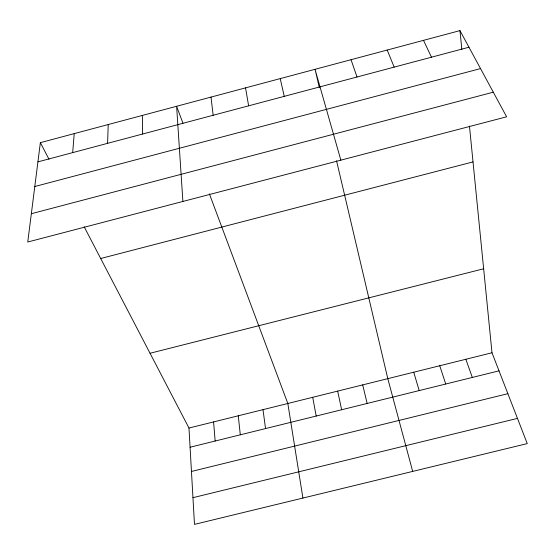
<?xml version="1.0" encoding="UTF-8"?>
<svg xmlns="http://www.w3.org/2000/svg" width="555" height="555" viewBox="0 0 555 555"><rect width="100%" height="100%" fill="white"/><g stroke="black" fill="none" stroke-linecap="round" stroke-linejoin="round"><path stroke-width="0.83" d="M107.594 143.343L108.218 124.549M72.684 152.625L74.224 133.623M40.362 142.663L27.75 242.022L506.625 116.807L459.963 30.615L40.362 142.663L48.993 159.243M37.92 161.866L468.961 47.23M34.792 186.522L480.526 68.591M31.344 213.717L493.298 92.192M100.684 258.505L473.02 161.907M150.037 353.264L483.648 268.78M84.166 226.773L188.977 428.037L492.001 352.772L469.454 126.02M190.074 447.233L499.014 370.844M191.461 471.466L507.874 393.675M192.96 497.668L517.468 418.387M423.507 40.355L431.485 57.2M387.196 50.047L394.168 67.12M492.001 352.772L527.25 443.598L194.486 524.385L188.977 428.037M182.942 123.196L176.608 106.282L182.893 201.458M209.381 193.861L287.823 403.485L302.912 498.057M465.839 359.272L472.333 377.442M351.037 59.704L357.011 77.006M439.747 365.752L445.727 384.018M413.732 372.211L419.198 390.581M340.853 160.152L315.032 69.32L319.375 87.801M412.691 471.41L387.799 378.656L336.545 160.777M362.699 384.892L367.16 403.443M280.219 78.616L284.25 96.355M337.669 391.108L341.644 409.756M312.708 397.304L316.197 416.049M245.546 87.877L248.626 105.832M263.008 409.652L265.533 428.578M211.011 97.097L213.155 115.267M238.261 415.799L240.308 434.815M459.963 30.615L461.836 49.444M213.585 421.925L215.153 441.031M142.351 115.433L142.635 134.019"/></g></svg>
